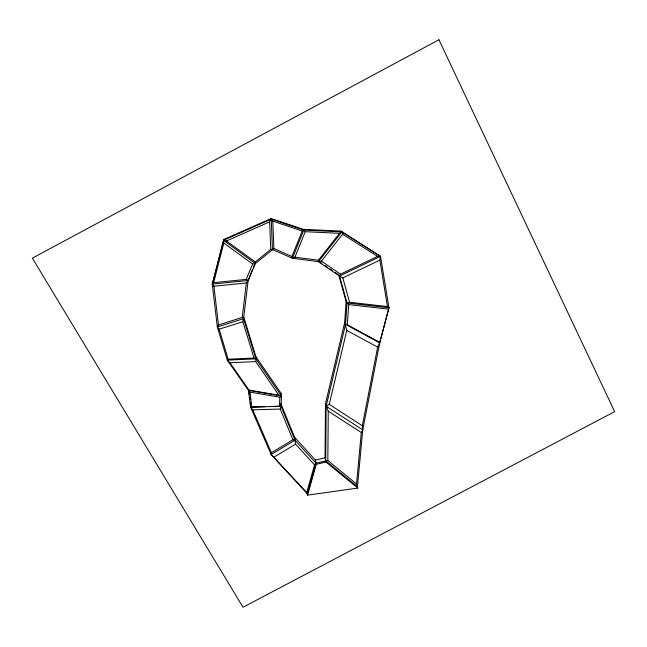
<?xml version="1.0" encoding="UTF-8"?>
<svg xmlns="http://www.w3.org/2000/svg" width="647" height="647" viewBox="0 0 647 647"><rect width="100%" height="100%" fill="white"/><g stroke="black" fill="none" stroke-linecap="round" stroke-linejoin="round"><path stroke-width="0.97" d="M357.84 488.073L357.459 486.795L362.749 429.867L379.708 342.878L388.96 307.77L380.525 256.366L340.961 231.108L303.338 229.337L271.117 218.516L223.822 239.447L212.256 284.114L217.335 326.913L227.291 360.136L248.432 390.359L250.559 407.044L271.182 454.55L306.759 492.593L307.6 495.133L357.84 488.073L325.967 462.015L325.053 457.777L325.473 403.696L344.665 322.643L346.113 301.51L338.704 274.838M340.961 231.108L341.826 231.877L342.587 234.23L321.413 261.137L318.405 261.655L318.413 260.231L339.586 233.316L341.826 231.877L380.525 256.366L379.838 260.118L387.472 306.557L388.96 307.77L379.708 342.878L377.638 347.124L362.32 425.758L362.749 429.867L361.301 432.528L356.537 483.988L357.459 486.795L325.708 460.826L326.145 406.227L345.547 324.349L347.018 302.998L339.538 276.059L318.405 261.655L292.412 258.25L272.46 249.572L270.753 249.362L255.322 261.97L255.387 263.523L248.173 280.499L246.353 282.965L242.213 317.442L243.571 318.647L255.897 358.834L281.477 396.037L281.041 406.211L280.288 409.058L292.921 439.734L295.008 440.17L316.011 463.155L307.414 493.823L271.182 454.55L271.384 452.738L252.767 409.818L250.559 407.044L250.413 402.555M356.537 483.988L327.835 460.494L328.255 411.201L325.473 403.696M255.953 356.764L255.743 361.592L278.873 395.212L281.477 396.037L281.267 393.602L255.953 356.764L243.757 316.981L242.868 321.721L254.012 358.026L255.897 358.834L227.291 360.136L229.911 362.773L248.99 390.076L278.873 395.212M279.447 406.437L279.844 397.242L281.477 396.037L248.432 390.359L249.985 392.114L251.901 407.189L281.041 406.211L295.008 440.17L295.55 444.133L314.531 464.878L306.759 492.593M281.138 396.627L281.267 393.602M379.571 342.239L347.326 324.754L348.725 304.608L346.113 301.51M227.291 360.136L228.148 359.206L219.163 329.186L217.335 326.913L218.492 324.915L213.906 286.233L212.256 284.114L248.173 280.499L252.443 269.492M248.302 279.221L243.571 318.647L217.335 326.913L217.796 325.158M362.749 429.867L326.145 406.227L329.234 404.351L346.792 330.431L344.665 322.643M212.774 282.796L223.822 239.447M212.256 284.114L213.688 282.65L223.789 243.07L223.417 240.304L271.23 219.147L303.799 230.081L341.826 231.877L318.405 261.655M307.6 495.133L316.229 464.352L315.453 460.082L294.66 437.307L280.83 403.679L281.041 406.211L271.206 406.478M318.413 260.231L294.927 257.158L292.412 258.25L291.934 256.479L302.222 231.011L303.799 230.081L305.222 231.707L339.586 233.316M292.412 258.25L303.799 230.081L303.338 229.337M294.927 257.158L305.222 231.707M213.688 282.65L246.159 279.391L252.686 264.041L255.387 263.523L273.899 248.634L291.934 256.479M253.195 267.729L255.072 263.305M339.538 276.059L340.508 274.158L377.565 256.358L380.525 256.366L339.538 276.059L342.813 277.903L349.566 302.246L387.472 306.557M270.753 249.362L269.629 221.864L271.117 218.516M314.531 464.878L316.011 463.155L327.835 460.494M271.384 452.738L292.921 439.734M271.182 454.55L295.008 440.17L294.66 437.307M274.029 457.114L295.55 444.133M248.432 390.359L248.99 390.076M342.813 277.903L379.838 260.118M255.387 263.523L223.417 240.304L226.434 240.983L269.629 221.864M218.492 324.915L242.213 317.442M219.163 329.186L242.868 321.721M349.566 302.246L347.018 302.998L388.96 307.77M315.453 460.082L325.053 457.777M316.229 464.352L325.967 462.015M213.906 286.233L246.353 282.965M228.148 359.206L254.012 358.026M229.911 362.773L255.743 361.592M265.31 406.639L250.559 407.044L251.901 407.189M252.767 409.818L280.288 409.058M348.725 304.608L388.297 309.104M249.985 392.114L279.844 397.242M347.326 324.754L345.547 324.349L379.708 342.878M272.46 249.572L271.23 219.147L272.791 221.137L302.222 231.011M346.792 330.431L377.638 347.124M246.159 279.391L248.173 280.499M342.587 234.23L377.565 256.358M328.255 411.201L361.301 432.528M329.234 404.351L362.32 425.758M321.413 261.137L340.508 274.158M319.4 261.679L321.818 263.321M325.029 265.513L327.447 267.162M329.857 268.804L332.267 270.454M335.486 272.646L337.896 274.288M226.434 240.983L255.322 261.97M223.789 243.07L252.686 264.041M249.176 392.834L249.427 394.775M249.799 397.695L250.041 399.636M272.791 221.137L273.899 248.634M438.917 39.758L32.35 258.137L243.013 607.242L614.65 411.638L438.917 39.758"/></g></svg>
